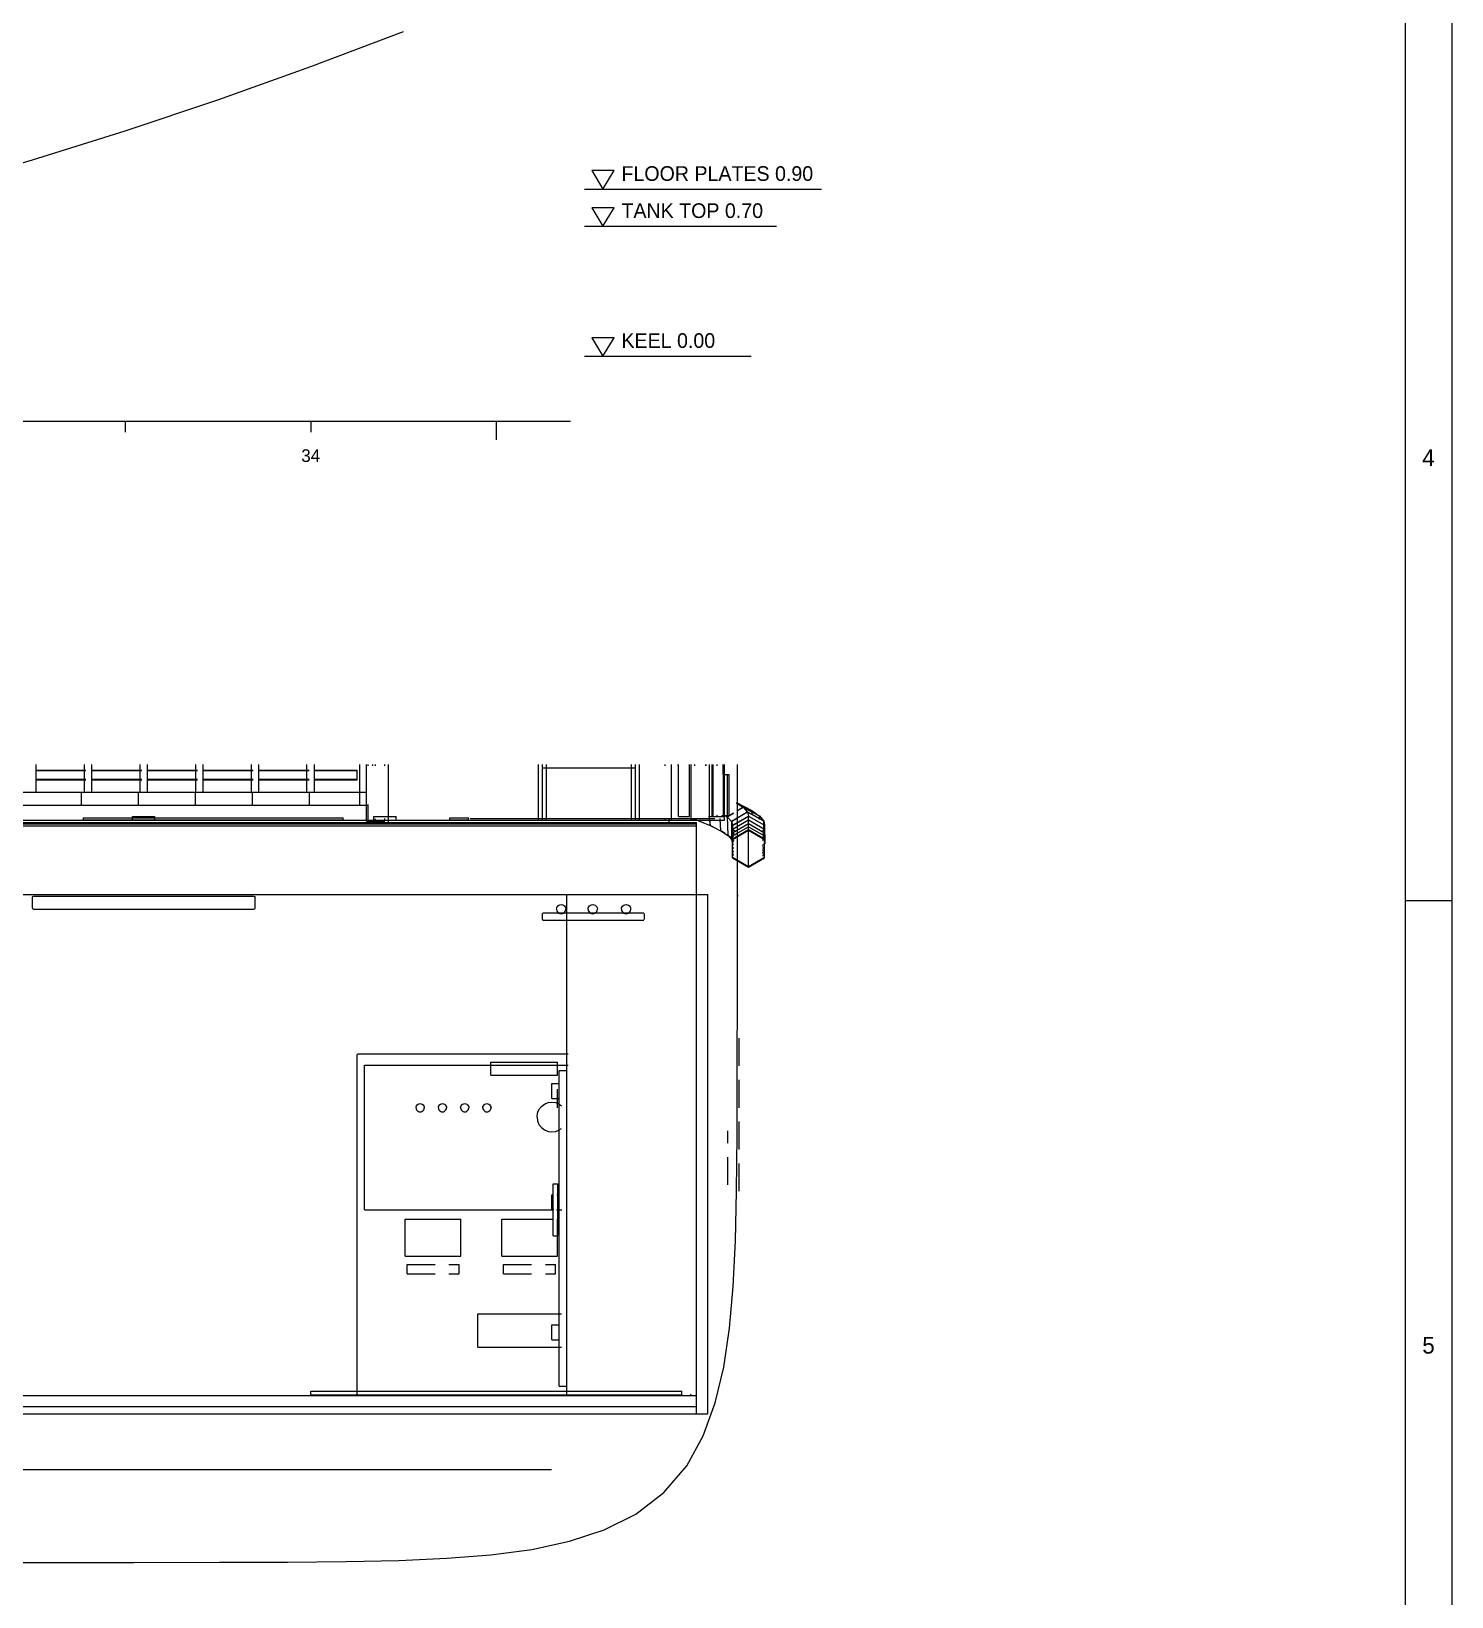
# Model space of a CAD drawing. Extents: x 5 to 836, y 5 to 589.
# Drawn here: x 682.9 to 836, y 126.3 to 295 of the extents above; entities that cross this region are included whole.
import ezdxf
from ezdxf.enums import TextEntityAlignment as Align

# ---------------------------------------------------------------- set-up
doc = ezdxf.new("R2010")
doc.units = 0
doc.linetypes.add('DASHED', pattern=[4.5, 3, -1.5])
for name, color, linetype in [('CUT', 7, 'CONTINUOUS'), ('DETAIL', 8, 'CONTINUOUS'), ('DIM', 3, 'CONTINUOUS'), ('FRAME', 7, 'CONTINUOUS'), ('MARKING', 4, 'DASHED'), ('OUTLINE', 7, 'CONTINUOUS'), ('TEXT', 7, 'CONTINUOUS'), ('THIN', 7, 'CONTINUOUS')]:
    doc.layers.add(name, color=color, linetype=linetype)

msp = doc.modelspace()

# ---------------------------------------------------------------- linework, layer by layer
at = {"layer": 'CUT'}
for p, q in [((713, 291.22), (723, 295)), ((703, 287.65), (713, 291.22)), ((693, 284.31), (703, 287.65)), ((683, 281.17), (693, 284.31)), ((673, 278.26), (683, 281.17)), ((754, 210), (754, 216)), ((756, 210), (756, 216)), ((757.6, 210), (757.6, 216)), ((759, 191.73), (759, 216)), ((592.4, 210), (757.6, 210)), ((595.4, 209.76), (754.6, 209.76)), ((595.4, 209.6), (754.6, 209.6)), ((595.4, 209.4), (754.6, 209.4)), ((728, 210.26), (730, 210.26)), ((728, 210.02), (728, 210.26)), ((728, 210.02), (730, 210.02)), ((730, 210.02), (730, 210.26)), ((730.2, 210.16), (756.58, 210.16)), ((754.6, 146), (754.6, 209.76)), ((758.47, 207.92), (760.2, 208.92)), ((758.47, 205.92), (758.47, 207.92)), ((760.2, 208.92), (761.93, 207.92)), ((761.93, 205.92), (761.93, 207.92)), ((758.47, 205.92), (760.2, 204.92)), ((760.2, 204.92), (761.93, 205.92)), ((594.2, 202), (755.8, 202)), ((739.65, 200.75), (739.75, 200.83)), ((739.75, 200.83), (739.87, 200.88)), ((739.87, 200.88), (740, 200.9)), ((740, 200.9), (740.13, 200.88)), ((740.13, 200.88), (740.25, 200.83)), ((740.25, 200.83), (740.35, 200.75)), ((743.05, 200.75), (743.15, 200.83)), ((743.15, 200.83), (743.27, 200.88)), ((743.27, 200.88), (743.4, 200.9)), ((743.4, 200.9), (743.53, 200.88)), ((743.53, 200.88), (743.65, 200.83)), ((743.65, 200.83), (743.75, 200.75)), ((746.65, 200.75), (746.75, 200.83)), ((746.75, 200.83), (746.87, 200.88)), ((746.87, 200.88), (747, 200.9)), ((747, 200.9), (747.13, 200.88)), ((747.13, 200.88), (747.25, 200.83)), ((747.25, 200.83), (747.35, 200.75)), ((755.8, 146), (755.8, 202)), ((738, 199.28), (738, 199.92)), ((738.08, 200), (748.92, 200)), ((738.08, 199.2), (748.92, 199.2)), ((739.5, 200.4), (739.52, 200.53)), ((739.5, 200.4), (739.52, 200.27)), ((739.52, 200.53), (739.57, 200.65)), ((739.52, 200.27), (739.57, 200.15)), ((739.57, 200.65), (739.65, 200.75)), ((739.57, 200.15), (739.65, 200.05)), ((739.65, 200.05), (739.75, 199.97)), ((739.75, 199.97), (739.87, 199.92)), ((739.87, 199.92), (740, 199.9)), ((740, 199.9), (740.13, 199.92)), ((740.13, 199.92), (740.25, 199.97)), ((740.25, 199.97), (740.35, 200.05)), ((740.35, 200.75), (740.43, 200.65)), ((740.35, 200.05), (740.43, 200.15)), ((740.43, 200.65), (740.48, 200.53)), ((740.43, 200.15), (740.48, 200.27)), ((740.48, 200.53), (740.5, 200.4)), ((740.48, 200.27), (740.5, 200.4)), ((742.9, 200.4), (742.92, 200.53)), ((742.9, 200.4), (742.92, 200.27)), ((742.92, 200.53), (742.97, 200.65)), ((742.92, 200.27), (742.97, 200.15)), ((742.97, 200.65), (743.05, 200.75)), ((742.97, 200.15), (743.05, 200.05)), ((743.05, 200.05), (743.15, 199.97)), ((743.15, 199.97), (743.27, 199.92)), ((743.27, 199.92), (743.4, 199.9)), ((743.4, 199.9), (743.53, 199.92)), ((743.53, 199.92), (743.65, 199.97)), ((743.65, 199.97), (743.75, 200.05)), ((743.75, 200.75), (743.83, 200.65)), ((743.75, 200.05), (743.83, 200.15)), ((743.83, 200.65), (743.88, 200.53)), ((743.83, 200.15), (743.88, 200.27)), ((743.88, 200.53), (743.9, 200.4)), ((743.88, 200.27), (743.9, 200.4)), ((746.5, 200.4), (746.52, 200.53)), ((746.5, 200.4), (746.52, 200.27)), ((746.52, 200.53), (746.57, 200.65)), ((746.52, 200.27), (746.57, 200.15)), ((746.57, 200.65), (746.65, 200.75)), ((746.57, 200.15), (746.65, 200.05)), ((746.65, 200.05), (746.75, 199.97)), ((746.75, 199.97), (746.87, 199.92)), ((746.87, 199.92), (747, 199.9)), ((747, 199.9), (747.13, 199.92)), ((747.13, 199.92), (747.25, 199.97)), ((747.25, 199.97), (747.35, 200.05)), ((747.35, 200.75), (747.43, 200.65)), ((747.35, 200.05), (747.43, 200.15)), ((747.43, 200.65), (747.48, 200.53)), ((747.43, 200.15), (747.48, 200.27)), ((747.48, 200.53), (747.5, 200.4)), ((747.48, 200.27), (747.5, 200.4)), ((749, 199.28), (749, 199.92)), ((758.99, 182.99), (759, 191.73)), ((758.97, 176.03), (758.99, 182.99)), ((758.91, 170.02), (758.97, 176.03)), ((758.78, 164.64), (758.91, 170)), ((758.54, 159.74), (758.78, 164.64)), ((758.14, 155.23), (758.54, 159.74)), ((757.52, 151.05), (758.14, 155.23)), ((756.61, 147.18), (757.52, 151.05)), ((595.4, 148), (754.6, 148)), ((595.4, 146.8), (754.6, 146.8)), ((755.32, 143.63), (756.61, 147.18)), ((754.6, 146), (755.8, 146)), ((753.53, 140.4), (755.32, 143.63)), ((751.08, 137.52), (753.53, 140.4)), ((748.04, 135.19), (751.08, 137.52)), ((744.64, 133.49), (748.04, 135.19)), ((740.89, 132.27), (744.64, 133.49)), ((736.82, 131.4), (740.89, 132.27)), ((656.05, 130), (693.95, 130)), ((693.95, 130), (703.16, 130.01)), ((703.16, 130.01), (710.5, 130.03)), ((710.5, 130.03), (716.83, 130.09)), ((716.83, 130.09), (722.5, 130.21)), ((722.5, 130.21), (727.66, 130.44)), ((727.66, 130.44), (732.42, 130.82)), ((732.42, 130.82), (736.82, 131.4))]:
    msp.add_line(p, q, dxfattribs=at)
at = {"layer": 'DETAIL'}
for p, q in [((683.4, 213), (683.4, 216)), ((688.6, 213), (688.6, 216)), ((689.4, 213), (689.4, 216)), ((694.6, 213), (694.6, 216)), ((695.4, 213), (695.4, 216)), ((700.6, 213), (700.6, 216)), ((701.4, 213), (701.4, 216)), ((706.6, 213), (706.6, 216)), ((707.4, 213), (707.4, 216)), ((712.6, 213), (712.6, 216)), ((713.4, 213), (713.4, 216)), ((718.3, 211.6), (718.3, 216)), ((719, 209.89), (719, 216)), ((719.2, 215.86), (719.2, 216)), ((719.7, 215.86), (719.7, 216)), ((720, 215.86), (720, 216)), ((721, 215.86), (721, 216)), ((721.4, 209.65), (721.4, 216)), ((737.57, 210), (737.57, 216)), ((738, 210), (738, 216)), ((738.43, 210), (738.43, 216)), ((747.57, 210), (747.57, 216)), ((748, 210), (748, 216)), ((748.43, 210), (748.43, 216)), ((751.91, 210), (751.91, 216)), ((752.64, 210.4), (752.64, 216)), ((753.84, 210.4), (753.84, 216)), ((754.4, 215.86), (754.4, 216)), ((755.6, 215.86), (755.6, 216)), ((755.62, 215.86), (755.62, 216)), ((756.27, 210.4), (756.27, 216)), ((756.4, 210.4), (756.4, 216)), ((756.82, 215.86), (756.82, 216)), ((757.47, 214.91), (757.47, 216)), ((757.6, 210.4), (757.6, 216)), ((683.32, 215.39), (688.77, 215.39)), ((683.32, 215.35), (688.77, 215.35)), ((683.32, 214.4), (688.77, 214.4)), ((683.32, 214.36), (688.77, 214.36)), ((689.33, 215.39), (694.79, 215.39)), ((689.33, 215.35), (694.79, 215.35)), ((689.33, 214.4), (694.79, 214.4)), ((689.33, 214.36), (694.79, 214.36)), ((695.35, 215.39), (700.8, 215.39)), ((695.35, 215.35), (700.8, 215.35)), ((695.35, 214.4), (700.8, 214.4)), ((695.35, 214.36), (700.8, 214.36)), ((701.36, 215.39), (706.81, 215.39)), ((701.36, 215.35), (706.81, 215.35)), ((701.36, 214.4), (706.81, 214.4)), ((701.36, 214.36), (706.81, 214.36)), ((707.37, 215.39), (712.83, 215.39)), ((707.37, 215.35), (712.83, 215.35)), ((707.37, 214.4), (712.83, 214.4)), ((707.37, 214.36), (712.83, 214.36)), ((713.39, 215.39), (718, 215.39)), ((713.39, 215.35), (718, 215.35)), ((713.39, 214.4), (718, 214.4)), ((713.39, 214.36), (718, 214.36)), ((718, 214.36), (718, 215.39)), ((738, 215.65), (748, 215.65)), ((757.5, 214.9), (758.1, 214.9)), ((757.5, 210.5), (757.5, 214.9)), ((757.92, 210.5), (757.92, 214.9)), ((758.1, 210.5), (758.1, 214.9)), ((676, 213), (719, 213)), ((688.29, 211.6), (688.29, 213)), ((694.43, 211.6), (694.43, 213)), ((700.57, 211.6), (700.57, 213)), ((706.71, 211.6), (706.71, 213)), ((712.86, 211.6), (712.86, 213)), ((675.3, 211.6), (719.19, 211.6)), ((719.2, 210), (719.2, 211.67)), ((758.87, 211.89), (759.35, 211.66)), ((758.89, 211.87), (759.58, 211.41)), ((758.9, 211.89), (760.55, 211.02)), ((758.9, 211.87), (759.37, 211.63)), ((758.93, 210.99), (759.61, 211.41)), ((758.97, 211.82), (759.35, 211.66)), ((758.98, 211.83), (760.53, 211.05)), ((759.01, 211.05), (759.58, 211.41)), ((759.35, 211.66), (759.36, 211.53)), ((759.37, 211.63), (760.53, 211.05)), ((759.37, 211.63), (759.38, 211.5)), ((759.58, 211.41), (761.35, 210.48)), ((759.61, 211.41), (760.06, 210.9)), ((759.61, 211.41), (761.37, 210.45)), ((760.53, 211.05), (760.55, 210.65)), ((760.55, 211.02), (761.35, 210.48)), ((760.55, 211.02), (760.56, 210.62)), ((595.4, 209.6), (754.6, 209.6)), ((688.5, 210.26), (716.5, 210.26)), ((688.5, 210.02), (688.5, 210.26)), ((688.5, 210.02), (716.5, 210.02)), ((693.8, 210.4), (696.2, 210.4)), ((693.8, 210), (696.2, 210)), ((716.5, 210.02), (716.5, 210.26)), ((719, 210), (757.6, 210)), ((719, 209.89), (721, 209.89)), ((719.8, 210.4), (722.2, 210.4)), ((720, 210), (720, 210.14)), ((721, 209.89), (721, 210.17)), ((728, 210.26), (730, 210.26)), ((728, 210.02), (728, 210.26)), ((728, 210.02), (730, 210.02)), ((730, 210.02), (730, 210.26)), ((752.64, 210.4), (753.84, 210.4)), ((754.06, 210.18), (754.56, 210.01)), ((754.53, 210.17), (754.54, 210.03)), ((754.54, 210.03), (754.66, 209.98)), ((754.54, 210.03), (756.05, 209.41)), ((754.55, 210.14), (754.56, 210.01)), ((754.6, 146), (754.6, 209.6)), ((755.88, 210.4), (757.6, 210.4)), ((755.99, 210.1), (756.03, 209.44)), ((756, 210.07), (756.05, 209.41)), ((756.03, 209.44), (756.39, 209.26)), ((756.03, 209.44), (757.19, 208.85)), ((756.05, 209.41), (756.41, 209.24)), ((756.82, 210.4), (756.82, 210.54)), ((757.11, 210.18), (757.19, 208.85)), ((757.12, 210.08), (757.17, 208.88)), ((757.32, 210.5), (758.1, 210.5)), ((757.47, 210.4), (757.47, 210.54)), ((757.54, 210.57), (757.89, 210.34)), ((757.89, 210.34), (758.56, 210.76)), ((757.89, 210.34), (757.97, 208.34)), ((757.9, 210.37), (758.59, 210.78)), ((757.9, 210.37), (757.95, 208.37)), ((757.9, 210.37), (758.35, 209.86)), ((758.35, 209.86), (760.06, 210.9)), ((758.35, 209.86), (758.39, 207.87)), ((758.36, 209.89), (760.09, 210.9)), ((758.36, 209.89), (758.37, 207.9)), ((758.36, 209.89), (758.46, 209.43)), ((758.46, 209.43), (760.19, 210.44)), ((758.46, 209.43), (758.47, 207.43)), ((758.47, 209.44), (760.2, 210.44)), ((758.47, 209.02), (760.2, 210.02)), ((758.47, 208.63), (760.2, 209.63)), ((758.47, 205.92), (758.47, 209.44)), ((758.47, 208.29), (760.2, 209.29)), ((760.06, 210.9), (761.81, 209.94)), ((760.09, 210.9), (760.19, 210.44)), ((760.09, 210.9), (761.83, 209.91)), ((760.19, 210.44), (761.93, 209.45)), ((760.2, 204.92), (760.2, 210.44)), ((760.2, 210.44), (761.93, 209.44)), ((760.2, 210.02), (761.93, 209.02)), ((760.2, 209.63), (761.93, 208.63)), ((760.2, 209.29), (761.93, 208.29)), ((761.35, 210.48), (761.36, 210.08)), ((761.37, 210.45), (761.81, 209.94)), ((761.37, 210.45), (761.37, 210.05)), ((761.81, 209.94), (761.85, 207.94)), ((761.83, 209.91), (761.93, 209.45)), ((761.83, 209.91), (761.84, 207.91)), ((761.93, 209.45), (761.94, 207.45)), ((761.93, 205.92), (761.93, 209.44)), ((757.17, 208.88), (757.64, 208.64)), ((757.17, 208.88), (757.97, 208.34)), ((757.19, 208.86), (757.66, 208.62)), ((757.95, 208.37), (758.41, 208.11)), ((757.95, 208.37), (758.39, 207.87)), ((757.97, 208.34), (758.44, 208.09)), ((758.37, 207.9), (758.6, 207.76)), ((758.37, 207.9), (758.47, 207.43)), ((758.39, 207.87), (758.62, 207.74)), ((758.47, 209.02), (758.81, 208.82)), ((758.47, 207.99), (760.2, 208.99)), ((758.47, 208.63), (758.81, 208.43)), ((758.47, 208.29), (758.58, 208.22)), ((760.2, 208.99), (761.93, 207.99)), ((761.68, 208.14), (761.85, 207.94)), ((761.7, 208.88), (761.93, 209.02)), ((761.7, 208.5), (761.93, 208.63)), ((761.7, 208.16), (761.93, 208.29)), ((761.72, 207.85), (761.84, 207.91)), ((761.74, 207.87), (761.85, 207.94)), ((761.84, 207.91), (761.94, 207.45)), ((758.47, 207.44), (758.58, 207.37)), ((758.47, 207.43), (758.59, 207.37)), ((758.47, 207.02), (758.58, 207.08)), ((758.47, 207.02), (758.58, 206.95)), ((758.47, 206.63), (758.58, 206.7)), ((758.47, 206.63), (758.58, 206.57)), ((758.47, 206.29), (758.58, 206.36)), ((758.47, 206.29), (758.58, 206.22)), ((758.47, 205.99), (760.2, 204.99)), ((760.2, 204.99), (761.93, 205.99)), ((761.7, 207.31), (761.93, 207.44)), ((761.7, 207.15), (761.93, 207.02)), ((761.7, 206.88), (761.93, 207.02)), ((761.7, 206.77), (761.93, 206.63)), ((761.7, 206.5), (761.93, 206.63)), ((761.7, 206.42), (761.93, 206.29)), ((761.7, 206.16), (761.93, 206.29)), ((761.71, 207.31), (761.94, 207.45)), ((594.2, 202), (755.8, 202)), ((740.6, 148), (740.6, 202)), ((755.8, 147.26), (755.8, 202)), ((718.8, 183.6), (740.75, 183.6)), ((718.8, 168), (718.8, 183.6)), ((739.8, 183), (740.6, 183)), ((739.8, 149), (739.8, 183)), ((739, 180), (739, 181.6)), ((739, 181.6), (739.8, 181.6)), ((724.36, 179), (724.37, 179.11)), ((724.36, 179), (724.37, 178.89)), ((724.37, 179.11), (724.42, 179.22)), ((724.37, 178.89), (724.42, 178.78)), ((724.42, 179.22), (724.49, 179.31)), ((724.49, 179.31), (724.58, 179.38)), ((724.58, 179.38), (724.69, 179.43)), ((724.69, 179.43), (724.8, 179.44)), ((724.8, 179.44), (724.91, 179.43)), ((724.91, 179.43), (725.02, 179.38)), ((725.02, 179.38), (725.11, 179.31)), ((725.11, 179.31), (725.18, 179.22)), ((725.18, 179.22), (725.23, 179.11)), ((725.18, 178.78), (725.23, 178.89)), ((725.23, 179.11), (725.24, 179)), ((725.23, 178.89), (725.24, 179)), ((726.76, 179), (726.77, 179.11)), ((726.76, 179), (726.77, 178.89)), ((726.77, 179.11), (726.82, 179.22)), ((726.77, 178.89), (726.82, 178.78)), ((726.82, 179.22), (726.89, 179.31)), ((726.89, 179.31), (726.98, 179.38)), ((726.98, 179.38), (727.09, 179.43)), ((727.09, 179.43), (727.2, 179.44)), ((727.2, 179.44), (727.31, 179.43)), ((727.31, 179.43), (727.42, 179.38)), ((727.42, 179.38), (727.51, 179.31)), ((727.51, 179.31), (727.58, 179.22)), ((727.58, 179.22), (727.63, 179.11)), ((727.58, 178.78), (727.63, 178.89)), ((727.63, 179.11), (727.64, 179)), ((727.63, 178.89), (727.64, 179)), ((729.16, 179), (729.17, 179.11)), ((729.16, 179), (729.17, 178.89)), ((729.17, 179.11), (729.22, 179.22)), ((729.17, 178.89), (729.22, 178.78)), ((729.22, 179.22), (729.29, 179.31)), ((729.29, 179.31), (729.38, 179.38)), ((729.38, 179.38), (729.49, 179.43)), ((729.49, 179.43), (729.6, 179.44)), ((729.6, 179.44), (729.71, 179.43)), ((729.71, 179.43), (729.82, 179.38)), ((729.82, 179.38), (729.91, 179.31)), ((729.91, 179.31), (729.98, 179.22)), ((729.98, 179.22), (730.03, 179.11)), ((729.98, 178.78), (730.03, 178.89)), ((730.03, 179.11), (730.04, 179)), ((730.03, 178.89), (730.04, 179)), ((731.56, 179), (731.57, 179.11)), ((731.56, 179), (731.57, 178.89)), ((731.57, 179.11), (731.62, 179.22)), ((731.57, 178.89), (731.62, 178.78)), ((731.62, 179.22), (731.69, 179.31)), ((731.69, 179.31), (731.78, 179.38)), ((731.78, 179.38), (731.89, 179.43)), ((731.89, 179.43), (732, 179.44)), ((732, 179.44), (732.11, 179.43)), ((732.11, 179.43), (732.22, 179.38)), ((732.22, 179.38), (732.31, 179.31)), ((732.31, 179.31), (732.38, 179.22)), ((732.38, 179.22), (732.43, 179.11)), ((732.38, 178.78), (732.43, 178.89)), ((732.43, 179.11), (732.44, 179)), ((732.43, 178.89), (732.44, 179)), ((739, 180), (739.8, 180)), ((724.42, 178.78), (724.49, 178.69)), ((724.49, 178.69), (724.58, 178.62)), ((724.58, 178.62), (724.69, 178.57)), ((724.69, 178.57), (724.8, 178.56)), ((724.8, 178.56), (724.91, 178.57)), ((724.91, 178.57), (725.02, 178.62)), ((725.02, 178.62), (725.11, 178.69)), ((725.11, 178.69), (725.18, 178.78)), ((726.82, 178.78), (726.89, 178.69)), ((726.89, 178.69), (726.98, 178.62)), ((726.98, 178.62), (727.09, 178.57)), ((727.09, 178.57), (727.2, 178.56)), ((727.2, 178.56), (727.31, 178.57)), ((727.31, 178.57), (727.42, 178.62)), ((727.42, 178.62), (727.51, 178.69)), ((727.51, 178.69), (727.58, 178.78)), ((729.22, 178.78), (729.29, 178.69)), ((729.29, 178.69), (729.38, 178.62)), ((729.38, 178.62), (729.49, 178.57)), ((729.49, 178.57), (729.6, 178.56)), ((729.6, 178.56), (729.71, 178.57)), ((729.71, 178.57), (729.82, 178.62)), ((729.82, 178.62), (729.91, 178.69)), ((729.91, 178.69), (729.98, 178.78)), ((731.62, 178.78), (731.69, 178.69)), ((731.69, 178.69), (731.78, 178.62)), ((731.78, 178.62), (731.89, 178.57)), ((731.89, 178.57), (732, 178.56)), ((732, 178.56), (732.11, 178.57)), ((732.11, 178.57), (732.22, 178.62)), ((732.22, 178.62), (732.31, 178.69)), ((732.31, 178.69), (732.38, 178.78)), ((739.15, 165.2), (739.15, 170.8)), ((739.65, 165.2), (739.65, 170.8)), ((739, 169.6), (739.13, 169.6)), ((739, 168), (739, 169.6)), ((739.53, 169.6), (739.8, 169.6)), ((718.8, 168), (739.22, 168)), ((739.5, 168), (740.06, 168)), ((723.2, 167), (729.2, 167)), ((723.2, 163), (723.2, 167)), ((729.2, 163), (729.2, 167)), ((733.6, 167), (739.18, 167)), ((733.6, 163), (733.6, 167)), ((739.6, 163), (739.6, 167)), ((723.2, 163), (729.2, 163)), ((733.6, 163), (739.6, 163)), ((739, 155.6), (739.8, 155.6)), ((739, 154), (739, 155.6)), ((739, 154), (739.8, 154)), ((739.8, 149), (740.6, 149)), ((595.4, 148), (754.6, 148)), ((595.4, 146.8), (754.6, 146.8)), ((713, 148.44), (753, 148.44)), ((713, 148.04), (713, 148.44)), ((713, 148.04), (753, 148.04)), ((753, 148.04), (753, 148.44)), ((594.73, 146), (755.13, 146))]:
    msp.add_line(p, q, dxfattribs=at)
at = {"layer": 'DIM'}
for p, q in [((745.7, 280), (743.3, 280)), ((743.3, 280), (744.5, 278)), ((744.5, 278), (745.7, 280)), ((742.5, 278), (768.07, 278)), ((745.7, 276), (743.3, 276)), ((743.3, 276), (744.5, 274)), ((744.5, 274), (745.7, 276)), ((742.5, 274), (763.23, 274)), ((745.7, 262), (743.3, 262)), ((743.3, 262), (744.5, 260)), ((744.5, 260), (745.7, 262)), ((742.5, 260), (760.5, 260)), ((25, 253), (741, 253)), ((693, 253), (693, 251.8)), ((713, 253), (713, 251.8)), ((733, 253), (733, 251))]:
    msp.add_line(p, q, dxfattribs=at)
at = {"layer": 'FRAME'}
msp.add_line((831, 584), (831, 10), dxfattribs=at)
at = {"layer": 'MARKING'}
for p, q in [((595.4, 209.76), (754.6, 209.76)), ((595.4, 209.4), (754.6, 209.4)), ((730.2, 210.16), (756.6, 210.16)), ((754.6, 209.4), (754.6, 209.76)), ((759.18, 170), (759.18, 188)), ((757.95, 170.68), (757.95, 176.5)), ((723.4, 162.1), (729, 162.1)), ((723.4, 161.1), (723.4, 162.1)), ((729, 161.1), (729, 162.1)), ((733.8, 161.1), (733.8, 162.1)), ((733.8, 162.1), (739.4, 162.1)), ((739.4, 161.1), (739.4, 162.1)), ((723.4, 161.1), (729, 161.1)), ((733.8, 161.1), (739.4, 161.1))]:
    msp.add_line(p, q, dxfattribs=at)
at = {"layer": 'OUTLINE'}
for p, q in [((751.2, 215.86), (751.2, 216)), ((752.6, 215.87), (752.6, 216)), ((754, 210), (754, 216)), ((756, 210), (756, 216)), ((759, 208.7), (759, 216)), ((693.8, 210), (693.8, 210.4)), ((696.2, 210), (696.2, 210.4)), ((719.8, 210), (719.8, 210.4)), ((721.39, 210), (751.2, 210)), ((722.2, 210), (722.2, 210.4)), ((751.2, 210), (751.2, 210.14)), ((751.59, 209.69), (751.68, 210.09)), ((759, 201.94), (759, 205.94)), ((683, 201.68), (683.04, 201.76)), ((683, 200.52), (683, 201.68)), ((683.04, 201.76), (683.12, 201.8)), ((683.12, 201.8), (706.88, 201.8)), ((706.88, 201.8), (706.96, 201.76)), ((706.96, 201.76), (707, 201.68)), ((707, 200.52), (707, 201.68)), ((759, 201.94), (759, 201.77)), ((759, 193.52), (759, 201.77)), ((759, 191.73), (759, 201.61)), ((683, 200.52), (683.04, 200.44)), ((683.04, 200.44), (683.12, 200.4)), ((683.12, 200.4), (706.88, 200.4)), ((706.88, 200.4), (706.96, 200.44)), ((706.96, 200.44), (707, 200.52)), ((738, 199.92), (738.02, 199.98)), ((738, 199.28), (738, 199.92)), ((738, 199.28), (738.02, 199.22)), ((738.02, 199.98), (738.08, 200)), ((738.02, 199.22), (738.08, 199.2)), ((738.08, 200), (740.86, 200)), ((738.08, 199.2), (740.86, 199.2)), ((718, 184.68), (718.04, 184.76)), ((718, 148.12), (718, 184.68)), ((718.04, 184.76), (718.12, 184.8)), ((718.12, 184.8), (740.75, 184.8)), ((732.4, 182.5), (732.4, 183.9)), ((732.4, 183.9), (739.6, 183.9)), ((732.4, 182.5), (739.6, 182.5)), ((739.6, 182.5), (739.6, 183.9)), ((739.6, 179), (739.6, 181)), ((737.61, 178.8), (737.87, 179.13)), ((737.87, 179.13), (738.2, 179.39)), ((738.2, 179.39), (738.59, 179.55)), ((738.59, 179.55), (739, 179.6)), ((739, 179.6), (739.41, 179.55)), ((739.41, 179.55), (739.8, 179.39)), ((739.8, 179.39), (740.02, 179.22)), ((737.4, 178), (737.45, 178.41)), ((737.4, 178), (737.45, 177.59)), ((737.45, 178.41), (737.61, 178.8)), ((737.45, 177.59), (737.61, 177.2)), ((737.61, 177.2), (737.87, 176.87)), ((737.87, 176.87), (738.2, 176.61)), ((738.2, 176.61), (738.59, 176.45)), ((738.59, 176.45), (739, 176.4)), ((739, 176.4), (739.41, 176.45)), ((739.41, 176.45), (739.8, 176.61)), ((739.8, 176.61), (740.02, 176.78)), ((739.15, 170.8), (739.65, 170.8)), ((739.15, 165.2), (739.65, 165.2)), ((731, 153.2), (731, 156.8)), ((731, 156.8), (740.03, 156.8)), ((731, 153.2), (740.03, 153.2)), ((718, 148.12), (718.04, 148.04)), ((718.04, 148.04), (718.12, 148)), ((718.12, 148), (753.88, 148)), ((753.88, 148), (753.96, 148.04)), ((753.96, 148.04), (754, 148.12)), ((609.93, 140), (738.96, 140)), ((656.05, 130), (693.95, 130)), ((693.95, 130), (703.16, 130.01))]:
    msp.add_line(p, q, dxfattribs=at)
at = {"layer": 'THIN'}
for p, q in [((836, 589), (836, 5)), ((831, 201.33), (836, 201.33))]:
    msp.add_line(p, q, dxfattribs=at)

# ---------------------------------------------------------------- texts
at = {"layer": 'TEXT'}
for s, p in [('FLOOR PLATES 0.90', (746.5, 278.9)), ('TANK TOP 0.70', (746.5, 274.9)), ('KEEL 0.00', (746.5, 260.9))]:
    msp.add_text(s, height=1.58, dxfattribs=at).set_placement(p)
for s, height, p in [('34', 1.37, (713, 248.6)), ('4', 1.8, (833.5, 248.17)), ('5', 1.8, (833.5, 152.5))]:
    msp.add_text(s, height=height, dxfattribs=at).set_placement(p, align=Align.CENTER)

doc.saveas('drawing.dxf')
